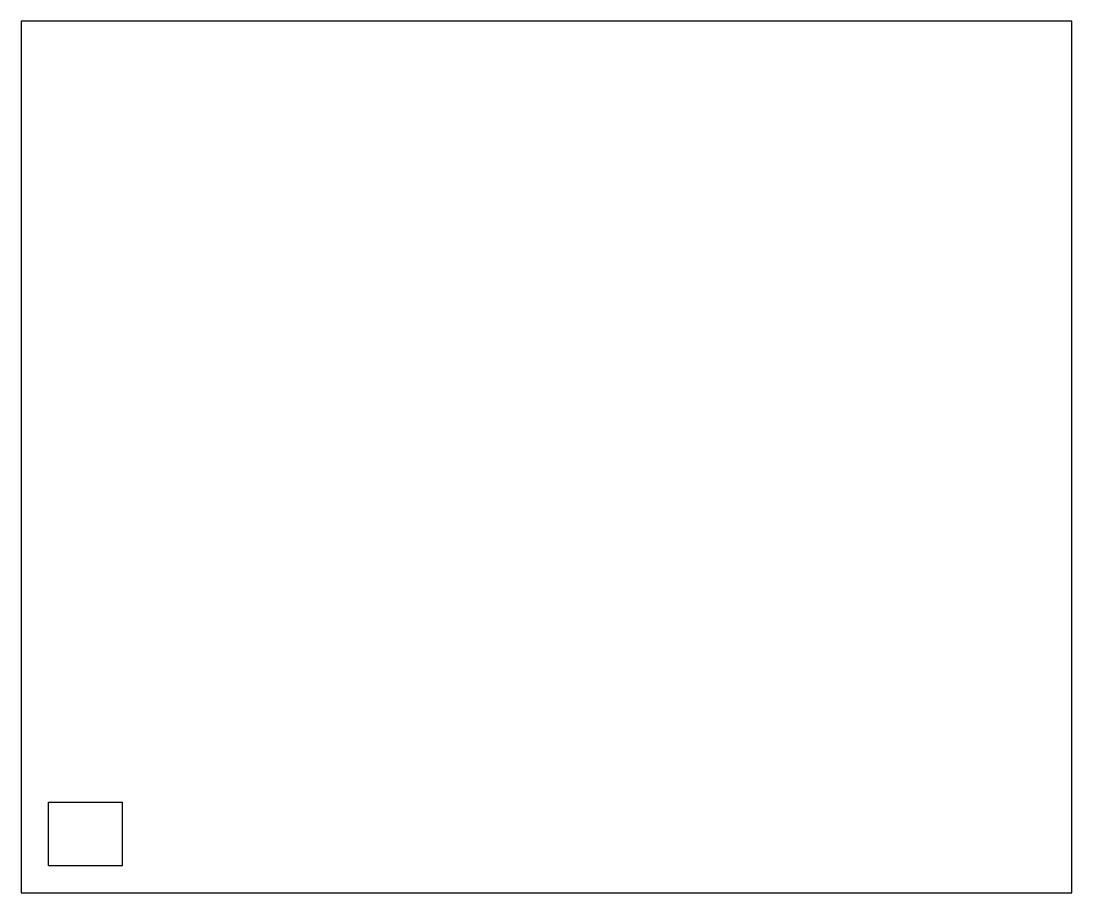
# Model space of a CAD drawing. Extents: x -199 to 0, y -165 to 0.
import ezdxf

# ---------------------------------------------------------------- set-up
doc = ezdxf.new("R2010")
doc.units = 0
doc.layers.add('MODELSKETCH_VISIBLE', color=7, linetype='CONTINUOUS')

msp = doc.modelspace()

# ---------------------------------------------------------------- linework, layer by layer
at = {"layer": 'MODELSKETCH_VISIBLE'}
for p, q in [((-198.79, 0), (-198.79, -165)), ((0, 0), (-198.79, 0)), ((0, -165), (0, 0)), ((-193.59, -159.8), (-193.59, -147.8)), ((-193.59, -147.8), (-179.59, -147.8)), ((-179.59, -159.8), (-179.59, -147.8)), ((-193.59, -159.8), (-179.59, -159.8)), ((-198.79, -165), (0, -165))]:
    msp.add_line(p, q, dxfattribs=at)

doc.saveas('drawing.dxf')
